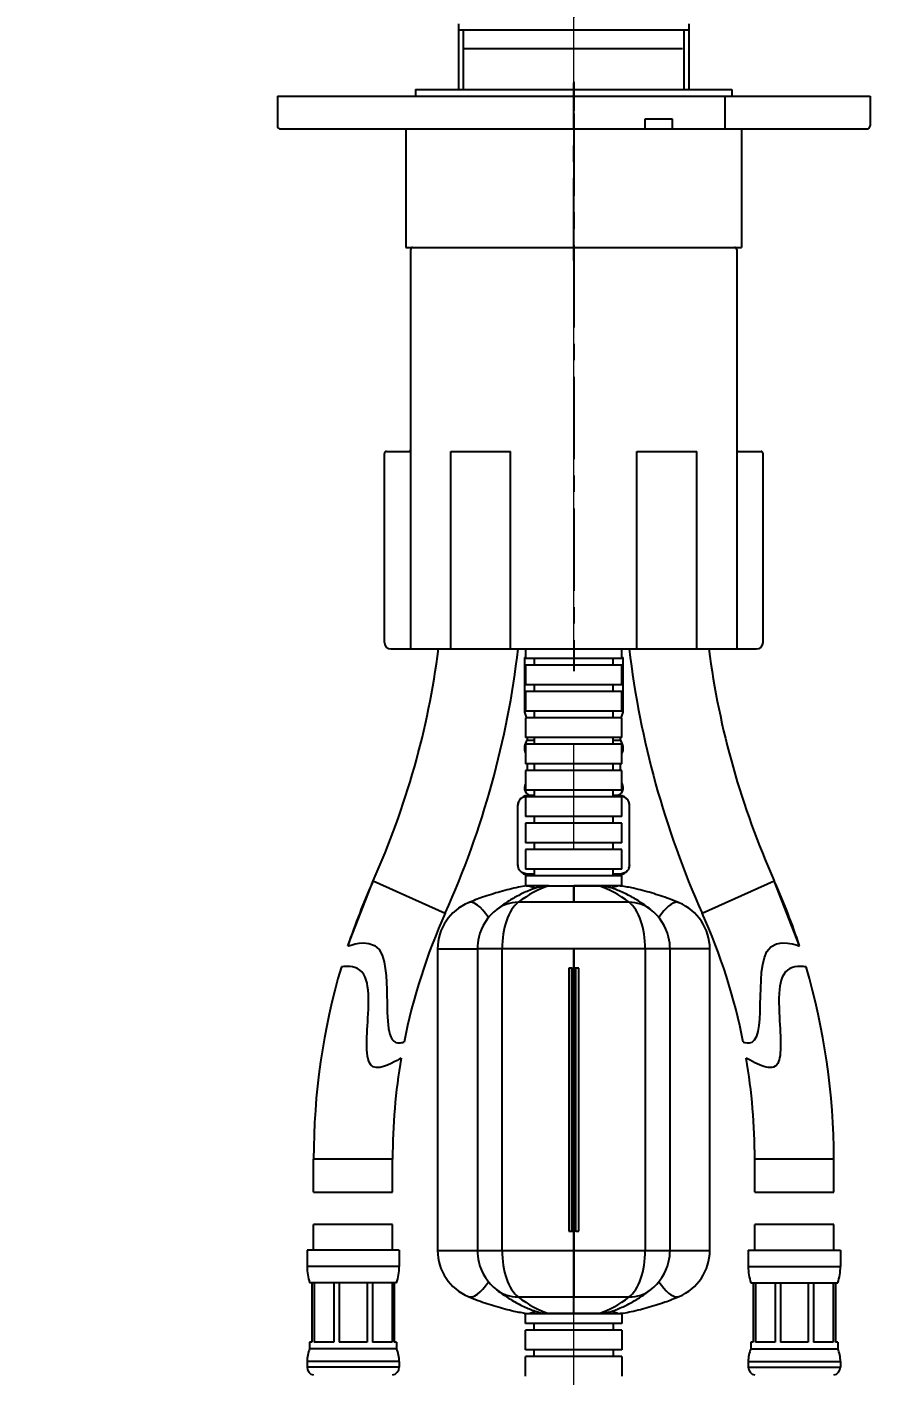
# Model space of a CAD drawing. Extents: x 0 to 1128, y 0 to 827.
# Drawn here: x 637.3 to 765.3, y 131.7 to 336.5 of the extents above; entities that cross this region are included whole.
import ezdxf

# ---------------------------------------------------------------- set-up
doc = ezdxf.new("R2010")
doc.units = 0
doc.header["$LTSCALE"] = 10
doc.header["$MEASUREMENT"] = 0
doc.header["$PDMODE"] = 3
doc.header["$PDSIZE"] = -10
doc.linetypes.add('CENTER', pattern=[2, 1.25, -0.25, 0.25, -0.25])
doc.linetypes.add('CENTER2', pattern=[28.575000000000003, 19.05, -3.175, 3.175, -3.175])
doc.layers.get('0').update_dxf_attribs({"linetype": 'CONTINUOUS'})
doc.layers.get('DEFPOINTS').update_dxf_attribs({"linetype": 'CONTINUOUS'})
for name, color, linetype in [('1', 7, 'CONTINUOUS'), ('DEF_LAYER_ASSEM_MEMBER', 7, 'CONTINUOUS'), ('Layer3', 2, 'CONTINUOUS')]:
    doc.layers.add(name, color=color, linetype=linetype)
doc.layers.add('Cneter', color=1, linetype='CENTER2', lineweight=13)
doc.layers.add('외형선', color=3, linetype='CONTINUOUS', lineweight=35)
doc.styles.add('Daelim Dimension', font='')
doc.styles.get('Daelim Dimension').set_extended_font_data('나눔고딕')
doc.dimstyles.new('DEFAULT', dxfattribs={"dimscale": 2, "dimtxt": 2, "dimasz": 2, "dimexe": 0, "dimexo": 2, "dimgap": 1, "dimtad": 1, "dimdec": 0, "dimzin": 9, "dimdsep": 46, "dimtxsty": 'Daelim Dimension', "dimcen": 0.5, "dimclrd": 5, "dimclre": 5, "dimclrt": 256, "dimadec": 1, "dimazin": 0, "dimtfac": 1, "dimtdec": 0, "dimtix": 1, "dimtmove": 0, "dimatfit": 3, "dimfxl": 1, "dimtolj": 1, "dimtzin": 1, "dimlwd": 9, "dimlwe": 9, "dimarcsym": 0})

# ---------------------------------------------------------------- blocks, each defined once
blk = doc.blocks.new('*D6')
at = {"color": 5, "lineweight": 9, "ltscale": 0.5, "transparency": 16777216}
for p, q in [((689.6203208819757, 338.4670944213868), (437.655172348023, 338.4670944213868)), ((437.655172348023, 334.4670944213868), (437.655172348023, 120.1504698660865)), ((671.0164640513756, 116.1504698660865), (437.655172348023, 116.1504698660865))]:
    blk.add_line(p, q, dxfattribs=at)
at = {"color": 5, "ltscale": 0.5, "transparency": 16777216}
for points in [[(436.9885056813563, 334.4670944213868), (438.3218390146897, 334.4670944213868), (437.655172348023, 338.4670944213868)], [(436.9885056813563, 120.1504698660865), (438.3218390146897, 120.1504698660865), (437.655172348023, 116.1504698660865)]]:
    blk.add_solid(points, dxfattribs=at)
at = {"layer": 'DEFPOINTS', "color": 0, "ltscale": 0.5, "transparency": 16777216}
for p in [(693.6203208819757, 338.4670944213868), (437.655172348023, 116.1504698660865), (675.0164640513756, 116.1504698660866)]:
    blk.add_point(p, dxfattribs=at)
at = {"color": 7, "ltscale": 0.5, "transparency": 16777216, "insert": (430.2259877986667, 227.3087821437365), "char_height": 10, "attachment_point": 5, "rotation": 90, "style": 'Daelim Dimension'}
blk.add_mtext('\\A1;550', dxfattribs=at)

msp = doc.modelspace()

# ---------------------------------------------------------------- linework, layer by layer
at = {"color": 0}
for p, q in [((675.2930030822756, 325.9670944213876), (765.2930030822754, 325.9670944213822)), ((743.2930030822754, 320.9670944213858), (743.2930030822754, 325.9670944213849)), ((735.2930030822754, 322.4670944213867), (731.0930030822753, 322.4670944213867)), ((731.0930030822753, 322.4670944213867), (731.0930030822753, 320.9670944213858)), ((735.2930030822754, 320.9670944213858), (735.2930030822754, 322.4670944213867)), ((675.7930030822754, 320.9670944213858), (764.7930030822754, 320.9670944213858)), ((701.6130756873047, 241.9670944213867), (701.6130756873047, 271.9670944213867)), ((710.7063424270414, 241.9670944213858), (710.7063424270414, 271.9670944213867)), ((729.8796637375099, 241.9670944213858), (729.8796637375099, 271.9670944213867)), ((738.9729304772466, 241.9670944213867), (738.9729304772466, 271.9670944213867))]:
    msp.add_line(p, q, dxfattribs=at)
at = {"color": 7, "linetype": 'Continuous'}
for p, q in [((680.7930030822754, 159.4318202991863), (692.7930030822754, 159.4318202991863)), ((747.7930030822754, 159.4318202991863), (759.7930030822754, 159.4318202991863)), ((692.7930030822754, 154.5536620009871), (680.7930030822754, 154.5536620009871)), ((759.7930030822754, 154.5536620009871), (747.7930030822754, 154.5536620009871))]:
    msp.add_line(p, q, dxfattribs=at)
at = {"layer": '1', "color": 7, "linetype": 'Continuous'}
for p, q in [((712.9930019378662, 241.9670944213867), (712.9930019378662, 240.4964065551758)), ((727.5930004119873, 240.4964065551758), (727.5930004119873, 241.9670944213867)), ((712.8131237030029, 240.6816864013672), (712.8131237030029, 232.6816864013672)), ((712.8131237030029, 240.6816864013672), (712.9930019378662, 240.6816864013672)), ((727.5930004119873, 240.4964065551758), (712.9930019378662, 240.4964065551758)), ((714.2930011749268, 240.4964065551758), (714.2930011749268, 239.4964065551758)), ((726.2930011749268, 239.4964065551758), (726.2930011749268, 240.4964065551758)), ((727.5930004119873, 240.6816864013672), (727.8131237030029, 240.6816864013672)), ((727.8131237030029, 232.6816864013672), (727.8131237030029, 240.6816864013672)), ((712.9930019378662, 239.4964065551758), (712.9930019378662, 236.4964065551758)), ((727.5930004119873, 239.4964065551758), (712.9930019378662, 239.4964065551758)), ((727.5930004119873, 236.4964065551758), (727.5930004119873, 239.4964065551758)), ((727.5930004119873, 236.4964065551758), (712.9930019378662, 236.4964065551758)), ((714.2930011749268, 236.4964065551758), (714.2930011749268, 235.4964065551758)), ((726.2930011749268, 235.4964065551758), (726.2930011749268, 236.4964065551758)), ((712.9930019378662, 235.4964065551758), (712.9930019378662, 232.4964065551758)), ((727.5930004119873, 235.4964065551758), (712.9930019378662, 235.4964065551758)), ((727.5930004119873, 232.4964065551758), (727.5930004119873, 235.4964065551758)), ((712.8131237030029, 232.6816864013672), (712.9930019378662, 232.6816864013672)), ((727.5930004119873, 232.4964065551758), (712.9930019378662, 232.4964065551758)), ((712.9930019378662, 231.4964065551758), (712.9930019378662, 228.4964065551758)), ((727.5930004119873, 231.4964065551758), (712.9930019378662, 231.4964065551758)), ((714.2930011749268, 232.4964065551758), (714.2930011749268, 231.4964065551758)), ((726.2930011749268, 231.4964065551758), (726.2930011749268, 232.4964065551758)), ((727.5930004119873, 232.6816864013672), (727.8131237030029, 232.6816864013672)), ((727.5930004119873, 228.4964065551758), (727.5930004119873, 231.4964065551758)), ((727.5930004119873, 228.4964065551758), (712.9930019378662, 228.4964065551758)), ((712.9930019378662, 227.4964065551758), (712.9930019378662, 224.4964065551758)), ((727.5930004119873, 227.4964065551758), (712.9930019378662, 227.4964065551758)), ((713.2464809417725, 228.4964065551758), (713.2464809417725, 228.1023941040039)), ((713.2464809417725, 228.1023941040039), (714.2930011749268, 228.1023941040039)), ((714.2930011749268, 228.4964065551758), (714.2930011749268, 227.4964065551758)), ((726.2930011749268, 227.4964065551758), (726.2930011749268, 228.4964065551758)), ((726.2930011749268, 228.1023941040039), (727.3797645568848, 228.1023941040039)), ((727.3797645568848, 228.1023941040039), (727.3797626495361, 228.4964065551758)), ((727.5930004119873, 224.4964065551758), (727.5930004119873, 227.4964065551758)), ((727.5930004119873, 224.4964065551758), (712.9930019378662, 224.4964065551758)), ((712.9930019378662, 223.4964065551758), (712.9930019378662, 220.4964065551758)), ((727.5930004119873, 223.4964065551758), (712.9930019378662, 223.4964065551758)), ((713.2464828491211, 224.4964065551758), (713.2464809417725, 223.4964065551758)), ((714.2930011749268, 224.4964065551758), (714.2930011749268, 223.4964065551758)), ((726.2930011749268, 223.4964065551758), (726.2930011749268, 224.4964065551758)), ((727.3797645568848, 223.4964065551758), (727.3797645568848, 224.4964065551758)), ((727.5930004119873, 220.4964065551758), (727.5930004119873, 223.4964065551758)), ((727.5930004119873, 220.4964065551758), (712.9930019378662, 220.4964065551758)), ((712.9930019378662, 219.4964065551758), (712.9930019378662, 216.4964065551758)), ((727.5930004119873, 219.4964065551758), (712.9930019378662, 219.4964065551758)), ((714.2930011749268, 219.6816864013672), (713.2931594848633, 219.6816864013672)), ((714.2930011749268, 220.4964065551758), (714.2930011749268, 219.4964065551758)), ((726.2930011749268, 219.4964065551758), (726.2930011749268, 220.4964065551758)), ((727.2928466796875, 219.6816864013672), (726.2930011749268, 219.6816864013672)), ((727.5930004119873, 216.4964065551758), (727.5930004119873, 219.4964065551758)), ((711.7932300567627, 218.2086639404297), (711.8202648162842, 218.2086639404297)), ((728.7657299041748, 218.2086639404297), (728.7658729553223, 218.2086639404297)), ((728.7658729553223, 209.1816864013672), (728.7658729553223, 218.2086639404297)), ((727.5930004119873, 216.4964065551758), (712.9930019378662, 216.4964065551758)), ((712.9930019378662, 215.4964065551758), (712.9930019378662, 212.4964065551758)), ((727.5930004119873, 215.4964065551758), (712.9930019378662, 215.4964065551758)), ((714.2930011749268, 216.4964065551758), (714.2930011749268, 215.4964065551758)), ((726.2930011749268, 215.4964065551758), (726.2930011749268, 216.4964065551758)), ((727.5930004119873, 212.4964065551758), (727.5930004119873, 215.4964065551758)), ((727.5930004119873, 212.4964065551758), (712.9930019378662, 212.4964065551758)), ((712.9930019378662, 211.4964065551758), (712.9930019378662, 208.4964065551758)), ((727.5930004119873, 211.4964065551758), (712.9930019378662, 211.4964065551758)), ((714.2930011749268, 212.4964065551758), (714.2930011749268, 211.4964065551758)), ((726.2930011749268, 211.4964065551758), (726.2930011749268, 212.4964065551758)), ((727.5930004119873, 208.4964065551758), (727.5930004119873, 211.4964065551758)), ((711.8202648162842, 209.1816864013672), (711.7932300567627, 209.1816864013672)), ((728.7658729553223, 209.1816864013672), (728.7657299041748, 209.1816864013672)), ((727.5930004119873, 208.4964065551758), (712.9930019378662, 208.4964065551758)), ((712.9930019378662, 207.4964065551758), (712.9930019378662, 205.9590911865234)), ((727.5930004119873, 207.4964065551758), (712.9930019378662, 207.4964065551758)), ((714.2930011749268, 207.6816864013672), (713.3201332092285, 207.6816864013672)), ((714.2930011749268, 208.4964065551758), (714.2930011749268, 207.4964065551758)), ((726.2930011749268, 207.4964065551758), (726.2930011749268, 208.4964065551758)), ((727.2658729553223, 207.6816864013672), (726.2930011749268, 207.6816864013672)), ((727.5930004119873, 205.9964065551758), (727.5930004119873, 207.4964065551758)), ((712.9696826934814, 205.9964065551758), (712.9930019378662, 205.9964065551758)), ((713.2398109436035, 205.9964065551758), (712.9930000305176, 205.9964065551758)), ((716.5012054443359, 205.9964065551758), (713.2398109436035, 205.9964065551758)), ((715.6977767944336, 205.9964065551758), (713.2398109436035, 205.9964065551758)), ((716.5012054443359, 205.9964065551758), (720.2930011749268, 205.9964065551758)), ((716.5096950531006, 205.9964065551758), (720.2930011749268, 205.9964065551758)), ((724.0847969055176, 205.9964065551758), (720.2930011749268, 205.9964065551758)), ((720.2930011749268, 203.4756088256836), (720.2930011749268, 205.9964065551758)), ((720.2930011749268, 205.9964065551758), (720.2930011749268, 203.4756088256836)), ((720.2930011749268, 205.9964065551758), (724.0847969055176, 205.9964065551758)), ((726.9580764770508, 205.9964065551758), (724.0847969055176, 205.9964065551758)), ((727.34619140625, 205.9964065551758), (724.0847969055176, 205.9964065551758)), ((727.5930023193359, 205.9964065551758), (727.34619140625, 205.9964065551758)), ((727.34619140625, 205.9964065551758), (727.5930023193359, 205.9964065551758)), ((720.2930011749268, 203.4756088256836), (711.8676662445068, 203.4756088256836)), ((728.718334197998, 203.4756088256836), (720.2930011749268, 203.4756088256836)), ((699.6210861206055, 196.3964080810547), (699.6210861206055, 150.5964050292969)), ((699.6210861206055, 196.3964080810547), (705.6675033569336, 196.3964080810547)), ((705.6675033569336, 196.3964080810547), (705.6675033569336, 150.5964050292969)), ((709.4231853485107, 196.3964080810547), (705.6675033569336, 196.3964080810547)), ((709.4231853485107, 150.5964050292969), (709.4231853485107, 196.3964080810547)), ((720.2930011749268, 196.3964080810547), (709.4231853485107, 196.3964080810547)), ((720.2930011749268, 193.4964065551758), (720.2930011749268, 196.3964080810547)), ((720.2930011749268, 196.3964080810547), (720.2930011749268, 193.4964065551758)), ((731.1628150939941, 196.3964080810547), (720.2930011749268, 196.3964080810547)), ((731.1628150939941, 196.3964080810547), (731.1628150939941, 150.5964050292969)), ((734.9184970855713, 196.3964080810547), (731.1628150939941, 196.3964080810547)), ((734.9184913635254, 150.5964050292969), (734.918493270874, 196.3964080810547)), ((740.9649143218994, 196.3964080810547), (734.9184970855713, 196.3964080810547)), ((740.9649143218994, 150.5964050292969), (740.9649143218994, 196.3964080810547)), ((719.5369567871094, 193.4964065551758), (719.5369567871094, 153.4964065551758)), ((719.9930000305176, 193.4964065551758), (719.5369567871094, 193.4964065551758)), ((719.9930000305176, 153.4964065551758), (719.9930000305176, 193.4964065551758)), ((719.9930000305176, 193.4964065551758), (720.2930011749268, 193.4964065551758)), ((720.2930011749268, 193.4964065551758), (720.2930011749268, 153.4964065551758)), ((720.2930011749268, 153.4964065551758), (720.2930011749268, 193.4964065551758)), ((720.5930004119873, 193.4964065551758), (720.2930011749268, 193.4964065551758)), ((720.5930004119873, 153.4964065551758), (720.5930004119873, 193.4964065551758)), ((721.0490455627441, 193.4964065551758), (720.5930004119873, 193.4964065551758)), ((721.0490455627441, 153.4964065551758), (721.0490455627441, 193.4964065551758)), ((719.5369567871094, 153.4964065551758), (719.9930000305176, 153.4964065551758)), ((719.9930000305176, 153.4964065551758), (720.2930011749268, 153.4964065551758)), ((720.2930011749268, 150.5964050292969), (720.2930011749268, 153.4964065551758)), ((720.5930004119873, 153.4964065551758), (720.2930011749268, 153.4964065551758)), ((720.2930011749268, 153.4964065551758), (720.2930011749268, 150.5964050292969)), ((720.5930004119873, 153.4964065551758), (721.0490455627441, 153.4964065551758)), ((699.6210861206055, 150.5964050292969), (705.6675033569336, 150.5964050292969)), ((705.6675033569336, 150.5964050292969), (709.4231853485107, 150.5964050292969)), ((709.4231853485107, 150.5964050292969), (720.2930011749268, 150.5964050292969)), ((720.2930011749268, 150.5964050292969), (731.1628150939941, 150.5964050292969)), ((720.2930011749268, 150.5964050292969), (720.2930011749268, 143.5171966552734)), ((720.2930011749268, 143.5171966552734), (720.2930011749268, 150.5964050292969)), ((731.1628150939941, 150.5964050292969), (734.9184970855713, 150.5964050292969)), ((734.9184951782227, 150.5964050292969), (740.9649143218994, 150.5964050292969)), ((711.8676662445068, 143.5171966552734), (720.2930011749268, 143.5171966552734)), ((720.2930011749268, 143.5171966552734), (722.2188129425049, 143.5171966552734)), ((720.2930011749268, 140.9964065551758), (720.2930011749268, 143.5171966552734)), ((720.2930011749268, 140.9964065551758), (720.2930011749268, 143.5171966552734)), ((722.2188129425049, 143.5171966552734), (728.718334197998, 143.5171966552734)), ((712.7930011749268, 140.9964065551758), (713.2398090362549, 140.9964065551758)), ((712.7930011749268, 140.9964065551758), (712.9695930480957, 140.9964065551758)), ((712.9930019378662, 139.4964065551758), (712.9930019378662, 141.0337219238281)), ((727.5930004119873, 139.4964065551758), (712.9930019378662, 139.4964065551758)), ((713.2397480010986, 140.9964065551758), (715.697717666626, 140.9964065551758)), ((713.2398090362549, 140.9964065551758), (716.5012054443359, 140.9964065551758)), ((714.2930011749268, 138.4964065551758), (714.2930011749268, 139.4964065551758)), ((716.5012054443359, 140.9964065551758), (720.2930011749268, 140.9964065551758)), ((720.2930011749268, 140.9964065551758), (716.5012054443359, 140.9964065551758)), ((724.0847969055176, 140.9964065551758), (720.2930011749268, 140.9964065551758)), ((720.2930011749268, 140.9964065551758), (724.0847969055176, 140.9964065551758)), ((724.0847969055176, 140.9964065551758), (726.9578838348389, 140.9964065551758)), ((724.0847969055176, 140.9964065551758), (727.34619140625, 140.9964065551758)), ((726.2930011749268, 139.4964065551758), (726.2930011749268, 138.4964065551758)), ((727.7930011749268, 140.9964065551758), (727.3461284637451, 140.9964065551758)), ((727.7930011749268, 140.9964065551758), (727.34619140625, 140.9964065551758)), ((727.5930004119873, 140.9964065551758), (727.5930004119873, 139.4964065551758)), ((712.9930019378662, 135.4964065551758), (712.9930019378662, 138.4964065551758)), ((727.5930004119873, 138.4964065551758), (712.9930019378662, 138.4964065551758)), ((727.5930004119873, 138.4964065551758), (727.5930004119873, 135.4964065551758)), ((727.5930004119873, 135.4964065551758), (712.9930019378662, 135.4964065551758)), ((714.2930011749268, 134.4964065551758), (714.2930011749268, 135.4964065551758)), ((726.2930011749268, 135.4964065551758), (726.2930011749268, 134.4964065551758)), ((712.9930019378662, 131.4964065551758), (712.9930019378662, 134.4964065551758)), ((727.5930004119873, 134.4964065551758), (712.9930019378662, 134.4964065551758)), ((727.5930004119873, 134.4964065551758), (727.5930004119873, 131.4964065551758))]:
    msp.add_line(p, q, dxfattribs=at)
for centre, radius, start, end in [((714.8114643096924, 232.6816864013672), 1.998340972456912, 180, 216.3795719306633), ((725.8147830963135, 232.6816864013672), 1.998340972456912, 323.6204280693367, 0), ((714.6649150848389, 226.9119415283203), 1.851791461570237, 139.9940059384464, 205.4627686581272), ((725.961332321167, 226.9119415283203), 1.851791461570237, 331.7788064483663, 40.00599406155362), ((713.9862098693848, 220.8419342041016), 1.173087227345289, 147.8506277638665, 261.5150789669358), ((726.6400356292725, 220.8419342041016), 1.173087227345289, 278.4849210330642, 35.67312464358132), ((713.2931594848633, 218.2086639404297), 1.47302614270027, 90, 144.5708102516988), ((727.2928428649902, 218.2086639404297), 1.47302614270027, 35.42917879175215, 90), ((727.2928466796875, 218.2086639404297), 1.47302614270027, 39.64284767253145, 90), ((713.2931594848633, 218.2086639404297), 1.47302614270027, 159.9498706584909, 180), ((727.2928466796875, 218.2086639404297), 1.47302614270027, 7.903472447497783, 23.65699370641843), ((713.3201332092285, 209.1816864013672), 1.5, 180, 181.7509866301617), ((727.2658729553223, 209.1816864013672), 1.5, 339.9656983233949, 349.9438062735065), ((713.3201332092285, 209.1816864013672), 1.5, 219.3019637219626, 270), ((727.2658729553223, 209.1816864013672), 1.5, 270, 324.6576618617955), ((707.2210865020752, 196.3964080810547), 7.6, 112.5536163719908, 180), ((733.3649139404297, 196.3964080810547), 7.6, 0, 67.44637096513883), ((713.2655391693115, 196.3964080810547), 7.6, 127.6874493629621, 166.5086084024682), ((727.320463180542, 196.3964080810547), 7.6, 13.49139159753183, 52.31255063703779), ((707.2210865020752, 150.5964050292969), 7.6, 180, 247.4463836280092), ((733.3649139404297, 150.5964050292969), 7.6, 292.5536290348612, 0), ((713.2655391693115, 150.5964050292969), 7.6, 193.4913915975318, 232.3125506370378), ((727.320463180542, 150.5964050292969), 7.6, 307.6874493629622, 346.5086084024682)]:
    msp.add_arc(centre, radius, start, end, dxfattribs=at)
for centre, major_axis, ratio, start_param, end_param in [((720.2930011749268, 160.8074035644531), (0, -45.80715822399), 0.5055729999999999, 3.306063020996808, 3.513943482292332), ((720.2930011749268, 160.8074035644531), (0, -45.80715822399), 0.5055729999999999, 2.769241824887414, 2.977122286182799), ((707.2210865020752, 196.3964080810547), (-2.914974335997542, 7.018755204484316), 0.316701, 5.324713790188413, 6.28317754751791), ((713.2655391693115, 196.3964080810547), (-4.646306140697005, 6.014302889522715), 0.803666, 5.727567580092201, 6.283180409791536), ((713.2655391693115, 196.3964080810547), (0, 7.599999999999999), 0.5055729999999999, 0.3723508287026875, 1.570796326794899), ((727.320463180542, 196.3964080810547), (-4.646306137226998, -6.014302892203449), 0.803666, 3.14159738655473, 3.697210380212482), ((727.320463180542, 196.3964080810547), (0, 7.599999999999999), 0.5055729999999999, 4.712388980384691, 5.910834478478078), ((733.3649272918701, 196.3964004516602), (-2.914977204686185, -7.018754013082371), 0.316701, 3.2723719896764, 4.100075795989657), ((733.3649272918701, 196.3964004516602), (-2.914977204686185, -7.018754013082371), 0.316701, 3.141587902208322, 3.272371989676413), ((710.2433128356934, 196.3964080810547), (0, 5.951884411207041), 0.7687999999999999, 1.268285629116765, 1.570796326794897), ((730.3426895141602, 196.3964080810547), (0, 5.951884411207041), 0.7687999999999999, 4.712389018861364, 5.014896465432026), ((710.2433128356934, 150.5964050292969), (0, -5.951884411207041), 0.7687999999999999, 4.712388980384691, 5.014887355363035), ((713.2655391693115, 150.5964050292969), (0, -7.599999999999999), 0.5055729999999999, 4.712388980384693, 5.910834478477078), ((727.320463180542, 150.5964050292969), (0, -7.599999999999999), 0.5055729999999999, 0.3723531854665164, 1.5707963267949), ((730.3426895141602, 150.5964050292969), (0, 5.951884411207041), 0.7687999999999999, 4.409888722772839, 4.712388980384691), ((707.2210865020752, 150.5964050292969), (2.914974335997543, 7.018755204484317), 0.316701, 3.141599763507157, 4.100062198597726), ((733.3649272918701, 150.5964126586914), (2.914977204686186, -7.018754013082371), 0.316701, 5.324702007824476, 6.152405971092968), ((713.2655391693115, 150.5964050292969), (4.646306137233175, 6.014302892198675), 0.803666, 3.141597714003683, 3.697210380214086), ((720.2930011749268, 186.1854019165039), (0, -45.80715822399), 0.5055729999999999, 5.910834478477107, 6.11871493977266), ((720.2930011749268, 186.1854019165039), (0, -45.80715822399), 0.5055729999999999, 0.1644703674069993, 0.3723512197203611), ((727.320463180542, 150.5964050292969), (4.646306141256968, -6.014302889090119), 0.803666, 5.727567580039107, 6.283180573390228), ((733.3649272918701, 150.5964126586914), (2.914977204686186, -7.018754013082371), 0.316701, 6.152405971092955, 6.283190058561043)]:
    msp.add_ellipse(centre, major_axis=major_axis, ratio=ratio, start_param=start_param, end_param=end_param, dxfattribs=at)
for points, knots in [([(711.8202648162842, 218.2086639404297), (711.8202648162842, 218.6157684326172), (711.9907073974609, 218.9363098144531), (712.3417167663574, 219.3154373168945), (712.5387306213379, 219.4177780151367), (713.1231174468994, 219.6232452392578), (713.522668838501, 219.6367874145508), (714.0442352294922, 219.6366348266602), (714.1686687469482, 219.6352691650391), (714.2930011749268, 219.6291885375977)], [0, 0, 0, 0, 0.125, 0.125, 0.2500000000000001, 0.2500000000000001, 0.5, 0.5, 0.5780611173966943, 0.5780611173966943, 0.5780611173966943, 0.5780611173966943]), ([(728.7657375335693, 218.2086639404297), (728.7657375335693, 218.6157684326172), (728.5952949523926, 218.9363098144531), (728.2442855834961, 219.3154373168945), (728.0472717285156, 219.4177780151367), (727.4628849029541, 219.6232452392578), (727.0633335113525, 219.6367874145508), (726.5417671203613, 219.6366348266602), (726.4173336029053, 219.6352691650391), (726.2930011749268, 219.6291885375977)], [0, 0, 0, 0, 0.125, 0.125, 0.2500000000000001, 0.2500000000000001, 0.5, 0.5, 0.5780611173966943, 0.5780611173966943, 0.5780611173966943, 0.5780611173966943]), ([(714.2930011749268, 207.740837097168), (714.167329788208, 207.7343139648438), (714.0414772033691, 207.732795715332), (713.5175666809082, 207.7329559326172), (713.1157760620117, 207.7487716674805), (712.5301780700684, 207.9628829956055), (712.3349990844727, 208.0676574707031), (711.9852466583252, 208.4559555053711), (711.8202648162842, 208.7771224975586), (711.8202648162842, 209.1816864013672)], [0.4211245788430287, 0.4211245788430287, 0.4211245788430287, 0.4211245788430287, 0.5000000000000001, 0.5000000000000001, 0.7500000000000002, 0.7500000000000002, 0.8750000000000001, 0.8750000000000001, 1, 1, 1, 1]), ([(728.7657299041748, 209.1816864013672), (728.7657299041748, 208.7739410400391), (728.5971298217773, 208.4503402709961), (728.2469215393066, 208.0651702880859), (728.0498218536377, 207.9601974487305), (727.4649333953857, 207.7486267089844), (727.0648288726807, 207.7329864501953), (726.5423526763916, 207.7331466674805), (726.4176235198975, 207.734733581543), (726.2930011749268, 207.7412490844727)], [0, 0, 0, 0, 0.125, 0.125, 0.25, 0.25, 0.5000000000000001, 0.5000000000000001, 0.578114270467017, 0.578114270467017, 0.578114270467017, 0.578114270467017]), ([(713.105052947998, 205.9799270629883), (712.7001361846924, 205.9113006591797), (711.3715763092041, 205.6643371582031), (709.1405658721924, 205.118278503418), (706.592004776001, 204.3162994384766), (704.9785957336426, 203.6955413818359), (704.253137588501, 203.3931198120117)], [0, 0, 0, 0, 0.1335441296422485, 0.4396116536743001, 0.7457616182162279, 1, 1, 1, 1]), ([(715.0730648040771, 205.819580078125), (714.6694412231445, 205.6946182250977), (713.6802368164062, 205.3522186279297), (712.1368598937988, 204.6688232421875), (710.4683704376221, 203.7326202392578), (709.3003768920898, 202.9311294555664), (708.683084487915, 202.4603042602539), (708.5847873687744, 202.3840484619141)], [0, 0, 0, 0, 0.1728101109066258, 0.4287446385163948, 0.68842510700676, 0.9501348180736104, 1, 1, 1, 1]), ([(732.0012130737305, 202.3840484619141), (731.6702709197998, 202.6411056518555), (730.7706317901611, 203.3002853393555), (729.2547206878662, 204.2472610473633), (727.4932270050049, 205.1176300048828), (726.2309131622314, 205.5935211181641), (725.5871353149414, 205.7966690063477), (725.5129375457764, 205.819580078125)], [0, 0, 0, 0, 0.1678492810656587, 0.4487478870188823, 0.7234673899329273, 0.9681951408955434, 1, 1, 1, 1]), ([(736.332841873169, 203.3931274414062), (735.8256072998047, 203.6045913696289), (734.4345779418945, 204.1531143188477), (732.1193237304688, 204.9248123168945), (729.6690921783447, 205.5670471191406), (728.113826751709, 205.8694915771484), (727.4803352355957, 205.9765548706055)], [0, 0, 0, 0, 0.1778534369428541, 0.4845811217692909, 0.7911874657893587, 1, 1, 1, 1]), ([(704.2531661987305, 143.5996780395508), (704.7604026794434, 143.3882141113281), (706.1514320373535, 142.8396911621094), (708.4666843414307, 142.0679931640625), (710.916913986206, 141.4257583618164), (712.4721775054932, 141.1233215332031), (713.1056652069092, 141.0162506103516)], [0, 0, 0, 0, 0.1778535965163348, 0.4845815554060852, 0.7911881734303486, 1, 1, 1, 1]), ([(708.5847873687744, 144.6087646484375), (708.9157295227051, 144.3517074584961), (709.8153705596924, 143.6925277709961), (711.3312816619873, 142.7455444335938), (713.0927734375, 141.8751754760742), (714.3550891876221, 141.3992919921875), (714.9988651275635, 141.1961441040039), (715.0730628967285, 141.1732330322266)], [0, 0, 0, 0, 0.1678492812980632, 0.4487478876398346, 0.7234673909338798, 0.9681951422568622, 1, 1, 1, 1]), ([(725.5129375457764, 141.1732330322266), (725.916561126709, 141.2981948852539), (726.9057636260986, 141.6405944824219), (728.4491424560547, 142.3239898681641), (730.1176300048828, 143.2601928710938), (731.285623550415, 144.0616760253906), (731.9029178619385, 144.5325088500977), (732.0012130737305, 144.6087646484375)], [0, 0, 0, 0, 0.1728101108915666, 0.4287446384790592, 0.6884251069467722, 0.9501348179919908, 1, 1, 1, 1]), ([(727.4809474945068, 141.0128784179688), (727.8858642578125, 141.0815124511719), (729.2144241333008, 141.3284759521484), (731.4454364776611, 141.8745346069336), (733.993989944458, 142.6765060424805), (735.6073932647705, 143.2972640991211), (736.3328437805176, 143.5996856689453)], [0, 0, 0, 0, 0.1335446193433749, 0.4396127888078438, 0.7457633989570813, 1, 1, 1, 1])]:
    msp.add_open_spline(points, degree=3, knots=knots, dxfattribs=at)
for points, degree in [([(711.7939147949219, 209.1816864013672), (711.7939147949219, 218.2086639404297)], 1), ([(728.7657318115234, 218.2086639404297), (728.7657318115234, 218.2797546386719), (728.7605972290039, 218.3483352661133), (728.7511882781982, 218.4141235351562)], 3), ([(728.7410831451416, 208.9132385253906), (728.7568550109863, 208.9980392456055), (728.7657318115234, 209.0877532958984), (728.7657318115234, 209.1816864013672)], 3), ([(713.0990085601807, 205.9850234985352), (713.1414337158203, 205.9925842285156), (713.1883525848389, 205.9964065551758), (713.2398109436035, 205.9964065551758)], 3), ([(713.2398109436035, 205.9964065551758), (713.1975421905518, 205.9979095458984), (713.1559524536133, 205.9950561523438), (713.115119934082, 205.9878692626953)], 3), ([(713.2398109436035, 205.9964065551758), (713.5411319732666, 205.9964065551758), (713.9824295043945, 205.8655395507812), (714.5270004272461, 205.6223602294922)], 3), ([(714.9220886230469, 205.7722244262695), (715.3830833435059, 205.9187850952148), (715.9129123687744, 205.9964065551758), (716.5012054443359, 205.9964065551758)], 3), ([(715.700029373169, 205.9443511962891), (715.4237155914307, 205.9067840576172), (715.163007736206, 205.8485260009766), (714.9223155975342, 205.772102355957)], 3), ([(716.5087795257568, 205.9961013793945), (716.2379703521729, 205.9998550415039), (715.9688739776611, 205.9829254150391), (715.7037525177002, 205.9454574584961)], 3), ([(725.6638298034668, 205.7722549438477), (725.2028560638428, 205.9187927246094), (724.6730537414551, 205.9964065551758), (724.0847969055176, 205.9964065551758)], 3), ([(724.0847969055176, 205.9964065551758), (724.6722106933594, 205.9964065551758), (725.2008247375488, 205.9191741943359), (725.6612091064453, 205.7731170654297)], 3), ([(726.9593811035156, 205.9443435668945), (726.706953048706, 205.8851318359375), (726.399715423584, 205.7745056152344), (726.0590019226074, 205.6223602294922)], 3), ([(727.34619140625, 205.9964065551758), (727.2182235717773, 205.9996490478516), (727.0870914459229, 205.9826126098633), (726.953779220581, 205.9454574584961)], 3), ([(727.4870185852051, 205.9850234985352), (727.4445858001709, 205.9925765991211), (727.3976612091064, 205.9964065551758), (727.34619140625, 205.9964065551758)], 3), ([(727.34619140625, 205.9964065551758), (727.3974227905273, 205.9964065551758), (727.4441509246826, 205.9926223754883), (727.4864234924316, 205.9851455688477)], 3), ([(713.2398090362549, 140.9964065551758), (713.541130065918, 140.9964065551758), (713.9824275970459, 141.1272659301758), (714.5270004272461, 141.3704528808594)], 3), ([(726.9591903686523, 141.0485076904297), (726.7068004608154, 141.1077270507812), (726.3996295928955, 141.2183380126953), (726.0590000152588, 141.3704528808594)], 3), ([(713.0989818572998, 141.0077896118164), (713.141414642334, 141.0002288818359), (713.1883411407471, 140.9964065551758), (713.2398090362549, 140.9964065551758)], 3), ([(713.1150760650635, 141.0049438476562), (713.1559009552002, 140.9977569580078), (713.1974830627441, 140.9949035644531), (713.23974609375, 140.9964065551758)], 3), ([(714.9221725463867, 141.2205581665039), (715.3831462860107, 141.0740127563477), (715.9129467010498, 140.9964065551758), (716.5012054443359, 140.9964065551758)], 3), ([(715.7036933898926, 141.0473556518555), (715.966365814209, 141.0102005004883), (716.2329349517822, 140.9931640625), (716.5012054443359, 140.9964065551758)], 3), ([(725.663911819458, 141.2205810546875), (725.2029190063477, 141.0740203857422), (724.6730899810791, 140.9964065551758), (724.0847969055176, 140.9964065551758)], 3), ([(726.9535865783691, 141.0473937988281), (727.0869426727295, 141.0102157592773), (727.2181186676025, 140.9931716918945), (727.3461303710938, 140.9964065551758)], 3), ([(727.4869861602783, 141.0077819824219), (727.4445457458496, 141.0002288818359), (727.3976097106934, 140.9963989257812), (727.3461284637451, 140.9964065551758)], 3), ([(727.34619140625, 140.9964065551758), (727.397403717041, 140.9964065551758), (727.4441146850586, 141.0001831054688), (727.4863758087158, 141.0076522827148)], 3)]:
    msp.add_open_spline(points, degree=degree, dxfattribs=at)
at = {"layer": 'Cneter', "lineweight": 5, "ltscale": 0.5}
for points, knots in [([(720.2930011749268, 100.4979564564601), (720.2930011749268, 338.0788650512695), (720.2930011749268, 480.8553237915039)], [0, 0, 0.0338348888377074, 1, 1]), ([(720.2930030822754, 462.7457504272461), (720.2930030822754, 457.7457504272461), (720.2930030822754, 331.9670944213867)], [0, 0, 0.0382325385165694, 1, 1])]:
    msp.add_open_spline(points, degree=1, knots=knots, dxfattribs=at)
at = {"layer": 'DEF_LAYER_ASSEM_MEMBER', "color": 7, "linetype": 'Continuous'}
for p, q in [((702.7930030822754, 336.9670944213867), (702.7930030822754, 326.9670944213867)), ((737.7930030822754, 335.9670944213867), (702.7930030822754, 335.9670944213867)), ((737.7930030822754, 336.9670944213867), (737.7930030822754, 326.9670944213867)), ((685.9962968460754, 196.8500326254871), (689.8384787583755, 206.7546932072864)), ((754.5897093184753, 196.8500326254871), (750.7475274061753, 206.7546932072864)), ((748.9978968909754, 194.029808285587), (749.2529593272754, 195.082558124187)), ((688.9789497736754, 184.7268661732869), (689.0124936873754, 185.3052955461872)), ((692.0621465791755, 185.4382736238867), (692.1191972188753, 184.8575495275863)), ((751.5643853156753, 185.4641147988868), (751.5987538721756, 184.870249117087)), ((680.7930030822754, 159.4318202991863), (680.7930030822754, 164.4670944213867)), ((692.7930030822754, 159.4318202991863), (692.7930030822754, 164.4670944213867)), ((747.7930030822754, 159.4318202991863), (747.7930030822754, 164.4670944213867)), ((759.7930030822754, 159.4318202991863), (759.7930030822754, 164.4670944213867)), ((680.7930030822754, 150.6504698660865), (680.7930030822754, 154.5536620009871)), ((692.7930030822754, 150.6504698660865), (692.7930030822754, 154.5536620009871)), ((747.7930030822754, 150.6504698660865), (747.7930030822754, 154.5536620009871)), ((759.7930030822754, 150.6504698660865), (759.7930030822754, 154.5536620009871)), ((693.7930030822754, 150.6504698660865), (679.7930030822754, 150.6504698660865)), ((679.7930030822754, 150.6504698660865), (679.7930030822754, 148.148469065487)), ((693.7930030822754, 150.6504698660865), (693.7930030822754, 148.148469065487)), ((746.7930030822754, 150.6504698660865), (760.7930030822754, 150.6504698660865)), ((746.7930030822754, 150.6504698660865), (746.7930030822754, 148.148469065487)), ((760.7930030822754, 150.6504698660865), (760.7930030822754, 148.148469065487)), ((693.3930030822753, 145.6504698660865), (680.1930030822755, 145.6504698660865)), ((680.5430030822754, 145.6504698660865), (680.5430030822754, 136.6504698660865)), ((680.8710694284755, 145.6504698660865), (680.8710694284755, 136.6504698660865)), ((683.8791221992756, 145.6504698660865), (683.8791221992756, 136.6504698660865)), ((684.6722720762755, 145.6504698660865), (684.6722720762755, 136.6504698660865)), ((688.9137340882753, 145.6504698660865), (688.9137340882753, 136.6504698660865)), ((689.7188051420753, 145.6504698660865), (689.7188051420753, 136.6504698660865)), ((692.7090560153754, 145.6504698660865), (692.7090560153754, 136.6504698660865)), ((693.0430030822754, 145.6504698660865), (693.0430030822754, 136.6504698660865)), ((747.1930030822755, 145.6504698660865), (760.3930030822753, 145.6504698660865)), ((747.5430030822754, 145.6504698660865), (747.5430030822754, 136.6504698660865)), ((747.8769501491754, 145.6504698660865), (747.8769501491754, 136.6504698660865)), ((750.8672010224755, 145.6504698660865), (750.8672010224755, 136.6504698660865)), ((751.6722720762755, 145.6504698660865), (751.6722720762755, 136.6504698660865)), ((755.9137340882753, 145.6504698660865), (755.9137340882753, 136.6504698660865)), ((756.7068839652754, 145.6504698660865), (756.7068839652754, 136.6504698660865)), ((759.7149367360755, 145.6504698660865), (759.7149367360755, 136.6504698660865)), ((760.0430030822754, 145.6504698660865), (760.0430030822754, 136.6504698660865)), ((680.5430030822754, 136.6504698660865), (680.1930030822755, 136.6504698660865)), ((680.1930030822755, 136.6504698660865), (680.1930030822755, 135.6504698660865)), ((693.3930030822753, 135.6504698660865), (680.1930030822755, 135.6504698660865)), ((683.8791221992756, 136.6504698660865), (680.8710694284755, 136.6504698660865)), ((688.9137340882753, 136.6504698660865), (684.6722720762755, 136.6504698660865)), ((692.7090560153754, 136.6504698660865), (689.7188051420753, 136.6504698660865)), ((693.3930030822753, 136.6504698660865), (693.0430030822754, 136.6504698660865)), ((693.3930030822753, 136.6504698660865), (693.3930030822753, 135.6504698660865)), ((747.5430030822754, 136.6504698660865), (747.1930030822755, 136.6504698660865)), ((747.1930030822755, 136.6504698660865), (747.1930030822755, 135.6504698660865)), ((747.1930030822755, 135.6504698660865), (760.3930030822753, 135.6504698660865)), ((750.8672010224755, 136.6504698660865), (747.8769501491754, 136.6504698660865)), ((755.9137340882753, 136.6504698660865), (751.6722720762755, 136.6504698660865)), ((759.7149367360755, 136.6504698660865), (756.7068839652754, 136.6504698660865)), ((760.3930030822753, 136.6504698660865), (760.0430030822754, 136.6504698660865)), ((760.3930030822753, 136.6504698660865), (760.3930030822753, 135.6504698660865)), ((679.7930030822754, 133.6908780718868), (679.7930030822754, 132.8504698660863)), ((693.7930030822754, 133.6908780718868), (693.7930030822754, 132.8504698660863)), ((746.7930030822754, 133.6908780718868), (746.7930030822754, 132.8504698660863)), ((760.7930030822754, 133.6908780718868), (760.7930030822754, 132.8504698660863))]:
    msp.add_line(p, q, dxfattribs=at)
at = {"layer": 'DEF_LAYER_ASSEM_MEMBER', "color": 2, "linetype": 'Continuous'}
for p, q in [((703.5430030822754, 326.9670944213867), (703.5430030822754, 335.9670944213867)), ((737.0430030822754, 326.9670944213867), (737.0430030822754, 335.9670944213867))]:
    msp.add_line(p, q, dxfattribs=at)
at = {"layer": 'DEF_LAYER_ASSEM_MEMBER', "color": 9, "linetype": 'Continuous'}
for p, q in [((736.7930030822754, 333.1511315266871), (703.5430030822754, 333.1511315266871)), ((689.8384787583755, 206.7546932072864), (700.7884090271755, 201.8456172138867)), ((739.7975971373753, 201.8456172138867), (750.7475274061753, 206.7546932072864)), ((692.7930030822754, 164.4670944213867), (680.7930030822754, 164.4670944213867)), ((759.7930030822754, 164.4670944213867), (747.7930030822754, 164.4670944213867)), ((693.7930030822754, 148.148469065487), (679.7930030822754, 148.148469065487)), ((746.7930030822754, 148.148469065487), (760.7930030822754, 148.148469065487)), ((693.7930030822754, 133.6908780718868), (679.7930030822754, 133.6908780718868)), ((746.7930030822754, 133.6908780718868), (760.7930030822754, 133.6908780718868)), ((693.7930030822754, 132.8504698660863), (679.7930030822754, 132.8504698660863)), ((746.7930030822754, 132.8504698660863), (760.7930030822754, 132.8504698660863))]:
    msp.add_line(p, q, dxfattribs=at)
at = {"layer": 'DEF_LAYER_ASSEM_MEMBER', "color": 7, "linetype": 'Continuous'}
for points in [[(685.9962968460754, 196.8500326254871), (686.0726223244756, 196.8740403536867), (686.2971796873753, 196.9419761075869), (686.6527002648754, 197.0406264778867), (687.1174932962754, 197.1508692621865), (687.6891020546755, 197.2515678645868), (688.3810532724756, 197.3076136652871), (689.2014615681755, 197.242228132287)], [(689.2014615681755, 197.242228132287), (690.0567713979754, 196.9248083367866), (690.7455710182753, 196.3006527710868), (691.2056638666754, 195.4445908354865), (691.5014786534755, 194.4543433697863)], [(749.2529593272754, 195.082558124187), (749.6451563351754, 196.0030038318864), (750.2497549093755, 196.7293716233871), (751.0702894535755, 197.1635906859865)], [(751.0702894535755, 197.1635906859865), (751.9449694453756, 197.3050780172871), (752.7550040932754, 197.2695711237866), (753.4757641463755, 197.1493297410871), (754.0684822156754, 197.004473679387), (754.4580759124756, 196.8911522437866), (754.5897093184753, 196.8500326254871)], [(688.4079932823754, 192.5271449433867), (688.1283697256754, 192.8967882871866), (687.8000297496756, 193.1909042647867), (687.4431534226756, 193.4073885230864), (687.0697786369753, 193.5579714198866), (686.6933492541755, 193.6540332610866), (686.3236769644755, 193.7074694018866), (685.9707892801755, 193.7287653403864), (685.6517465801753, 193.7276008619865), (685.3824680795756, 193.7138280890867), (685.1771671359754, 193.6964159618865), (685.0490044663754, 193.6827839556863), (685.0060906558754, 193.677770860987)], [(689.0124936873754, 185.3052955461872), (689.0467028449755, 185.9123976496867), (689.0796663881754, 186.556866335387), (689.1083818693755, 187.2485702076865), (689.1276422291753, 187.9905047791863), (689.1296613588754, 188.7543973105867), (689.1081645071754, 189.4808636045864), (689.0628810052754, 190.1234648723866), (688.9963570911755, 190.6802462252863), (688.9073617428755, 191.1790133096865), (688.7889061577755, 191.6465557231868), (688.6270170128755, 192.1000450736865), (688.4079932823754, 192.5271449433867)], [(691.5014786534755, 194.4543433697863), (691.6863492842754, 193.4097370164864), (691.7998352737754, 192.3442029825865), (691.8670491265755, 191.2835991278871), (691.9056017875755, 190.2516463253869), (691.9285990810754, 189.2683657317866), (691.9456834471755, 188.3529849170864), (691.9635949568753, 187.5191487277871), (691.9869193267755, 186.7617879708869), (692.0189040847754, 186.0707811581869), (692.0621465791755, 185.4382736238867)], [(748.5468222542754, 185.7444366274867), (748.6015472971753, 186.8284375410867), (748.6329676799755, 187.9814139822865), (748.6558658164754, 189.1890936534865), (748.6856784459756, 190.428369459687), (748.7394534693753, 191.6702813540869), (748.8364046699755, 192.8837067917866), (748.9978968909754, 194.029808285587)], [(752.1797893272756, 192.530005393487), (751.9623807589755, 192.1080145740871), (751.8016712489753, 191.661755355587), (751.6848171740753, 191.2077126183867), (751.5973052350755, 190.731162711787), (751.5312417759756, 190.2065803967871), (751.4845134746756, 189.6068612397867), (751.4590197699754, 188.923353316487), (751.4558510578754, 188.1887337884864), (751.4709182490756, 187.4536404992868), (751.4974000929756, 186.7521480981868), (751.5297560153754, 186.0903682950866), (751.5643853156753, 185.4641147988868)], [(755.5799155086754, 193.677770860987), (755.5376075177755, 193.6827147218864), (755.4112760197754, 193.6961759406868), (755.2079929809754, 193.7135110213867), (754.9393931325753, 193.7274418720863), (754.6189551126754, 193.7288566986863), (754.2629574917755, 193.7075311717863), (753.8895589480753, 193.6534291107864), (753.5100331247754, 193.555970131687), (753.1354447436754, 193.4037096609864), (752.7802425533755, 193.1866750104864), (752.4559833149756, 192.894990970387), (752.1797893272756, 192.530005393487)], [(690.3130780048755, 178.3633729306866), (689.8426070315754, 178.4779361619867), (689.4771820644755, 178.7656735116871), (689.2334304986753, 179.1701918435865), (689.0788277715753, 179.6236114179865), (688.9804114301755, 180.1027434828866), (688.9208385440754, 180.5847782110868), (688.8876654882754, 181.057099753787), (688.8722130242754, 181.5202481394863), (688.8692223623755, 181.990653949887), (688.8764390436754, 182.4886045931871), (688.8931515739755, 183.0288265376867), (688.9178295059755, 183.5976692711865), (688.9471657505756, 184.1642027721864), (688.9789497736754, 184.7268661732869)], [(692.1191972188753, 184.8575495275863), (692.1926180944754, 184.3259335891871), (692.2823697891754, 183.8554349526867), (692.3930846806754, 183.4319553641863), (692.5449439160755, 183.0190491802869), (692.7490288480753, 182.6480893171865), (692.9995515802755, 182.3678840792863), (693.2744757743753, 182.2002793203865), (693.5446929267755, 182.126360338787), (693.7922302263755, 182.1108194377866), (694.0039729552755, 182.1264351827867), (694.1768433902755, 182.1547996266863), (694.3132606199754, 182.1854977082867), (694.4152582046754, 182.2126623222866), (694.4854177591756, 182.2332552215867), (694.5265948455753, 182.2460219472869), (694.5402834118754, 182.2503736148865)], [(746.0457227526754, 182.2503736148865), (746.1081676026754, 182.2309592183865), (746.3029963669755, 182.1781116734865), (746.6114352269753, 182.1229188795869), (746.9894623437754, 182.1195675696863), (747.3941482837754, 182.2387905695869), (747.7739921035754, 182.5628221604866), (748.0833491193753, 183.1193300855866), (748.3057861742755, 183.8651099275867), (748.4537282049755, 184.7490188523871), (748.5468222542754, 185.7444366274867)], [(751.5987538721756, 184.870249117087), (751.6312192863754, 184.3021638102864), (751.6610407518754, 183.7424888886871), (751.6869505114755, 183.178666917187), (751.7062694926753, 182.6190798521866), (751.7162146915753, 182.076723742287), (751.7144421481753, 181.5571468470871), (751.6987397873754, 181.0651893422864), (751.6675982929755, 180.6112348711868), (751.6215086010754, 180.2089707027872), (751.5618947799753, 179.8601600512866), (751.4879447874755, 179.5528187513864), (751.3948457637753, 179.2721897823867), (751.2711973072755, 179.0055453948871), (751.1038800926754, 178.7597863149867), (750.8862949918753, 178.5603128778866), (750.6306387813754, 178.4319919471864), (750.3647083005753, 178.371895772987)], [(694.0877484338755, 179.7943707622871), (694.0137910452754, 179.7539264619863), (693.8019509305755, 179.638891090387), (693.4731444760755, 179.4632835533866), (693.0533081867754, 179.2460070011866), (692.5570021644753, 179.003135943387), (691.9941153416753, 178.7540124156867), (691.4059752648755, 178.5382045796869), (690.8416383909755, 178.3975560263871), (690.3130780048755, 178.3633729306866)], [(750.3647083005753, 178.371895772987), (750.0945894228755, 178.3607353651869), (749.8109633140755, 178.386952839187), (749.5071901329754, 178.4465999366867), (749.1878116640755, 178.5357520053867), (748.8597380253755, 178.6488932650864), (748.5217623749754, 178.7831347685869), (748.1717617873755, 178.9368958979867), (747.8117326081756, 179.1072576555871), (747.4478180334754, 179.2891853770871), (747.0977348171755, 179.4712702050865), (746.7952242330755, 179.6328630543867), (746.5800204021755, 179.7496659886865), (746.4982577306755, 179.7943707622871)]]:
    msp.add_lwpolyline(points, dxfattribs=at)
for centre, radius, start, end in [((575.6067530822754, 257.9670944213867), 125.18625, 335.852338130108, 352.656966344815), ((575.6067530822754, 257.9670944213867), 137.18625, 335.852338130108, 353.3023637064957), ((864.9792530822754, 257.9670944213867), 137.18625, 186.6976362935043, 204.147661869892), ((864.9792530822754, 257.9670944213867), 125.18625, 187.343033655185, 204.147661869892), ((784.1630030822753, 164.4670944213867), 103.37, 155.852338130108, 161.7434657639923), ((656.4230030822755, 164.4670944213867), 103.37, 18.25653423600769, 24.14766186989203), ((784.1630030822753, 164.4670944213867), 91.37, 155.852338130108, 168.7769308171887), ((656.4230030822755, 164.4670944213867), 91.37, 11.22306918281133, 24.14766186989203), ((784.1630030822753, 164.4670944213867), 103.37, 163.585531663294, 180), ((656.4230030822755, 164.4670944213867), 103.37, 0, 16.41446833670597), ((784.1630030822753, 164.4670944213867), 91.37, 170.3430011913948, 180), ((656.4230030822755, 164.4670944213867), 91.37, 0, 9.656998808605206), ((687.7930030822754, 148.148469065487), 8, 180, 198.1948723388028), ((685.7930030822754, 148.148469065487), 8, 341.8051276611973, 0), ((754.7930030822754, 148.148469065487), 8, 180, 198.1948723388028), ((752.7930030822754, 148.148469065487), 8, 341.8051276611973, 0), ((684.7930030822754, 133.6908780718868), 5, 156.9260819343866, 180), ((688.7930030822754, 133.6908780718868), 5, 0, 23.07391806558579), ((751.7930030822754, 133.6908780718868), 5, 156.9260819343866, 180), ((755.7930030822754, 133.6908780718868), 5, 0, 23.07391806558579), ((680.9930030822754, 132.8504698660863), 1.2, 180, 260.7132237283898), ((692.5930030822753, 132.8504698660863), 1.2, 279.2867762715979, 0), ((747.9930030822754, 132.8504698660863), 1.2, 180, 260.7132237283898), ((759.5930030822756, 132.8504698660863), 1.2, 279.2867762715979, 0)]:
    msp.add_arc(centre, radius, start, end, dxfattribs=at)
at = {"layer": 'Layer3', "color": 1, "linetype": 'CENTER'}
for p, q in [((720.2930030822754, 328.107233403075), (720.2930030822754, 323.7159447105387)), ((720.2930030822754, 300.9828243568118), (720.2930030822754, 327.9965513459765)), ((720.2930030822754, 300.9828243568118), (720.2930030822754, 327.9965513459765)), ((720.2930030822754, 323.3195911975208), (720.2930030822756, 238.6039150880551)), ((720.2930030822754, 323.3195911975208), (720.2930030822756, 238.6039150880551))]:
    msp.add_line(p, q, dxfattribs=at)
at = {"layer": '외형선', "color": 0, "linetype": 'ByBlock', "lineweight": -2, "ltscale": 6}
for p, q in [((675.2930030822754, 325.9670944213867), (675.2930030822754, 321.4670944213867)), ((696.2930030822754, 326.9670944213867), (696.2930030822754, 325.9670944213867)), ((696.2930030822754, 326.9670944213867), (744.2930030822754, 326.9670944213867)), ((744.2930030822754, 326.9670944213867), (744.2930030822754, 325.9670944213867)), ((765.2930030822752, 325.9670944213867), (765.2930030822754, 321.4670944213867)), ((694.7930030822754, 320.9670944213867), (694.7930030822754, 302.9670944213867)), ((745.7930030822754, 320.9670944213867), (745.7930030822756, 302.9670944213867)), ((694.7930030822754, 302.9670944213867), (745.7930030822756, 302.9670944213867)), ((695.5430030822754, 241.9670944213858), (695.5430030822754, 302.6670944213865)), ((695.8430030822753, 302.9670944213867), (697.9430030822755, 302.9670944213867)), ((701.0430030822756, 302.9670944213867), (739.5430030822752, 302.9670944213867)), ((742.6430030822755, 302.9670944213867), (744.7430030822754, 302.9670944213867)), ((745.0430030822754, 302.6670944213865), (745.0430030822754, 241.9670944213858)), ((691.5430030822754, 242.9670944213867), (691.5430030822754, 271.6670944213865)), ((691.8430030822753, 271.9670944213867), (695.5430030822754, 271.9670944213867)), ((701.6130756873047, 271.9670944213876), (710.7063424270414, 271.9670944213885)), ((729.8796637375099, 271.9670944213867), (738.9729304772466, 271.9670944213867)), ((745.0430030822754, 271.9670944213867), (748.7430030822754, 271.9670944213867)), ((749.0430030822754, 242.9670944213867), (749.0430030822754, 271.6670944213865)), ((692.5430030822754, 241.9670944213867), (748.0430030822754, 241.9670944213867))]:
    msp.add_line(p, q, dxfattribs=at)
for centre, radius, start, end in [((675.7930030822754, 321.4670944213867), 0.5, 180, 270), ((764.7930030822754, 321.4670944213867), 0.5, 270, 0), ((695.8430030822753, 302.6670944213865), 0.3, 90, 180), ((744.7430030822754, 302.6670944213865), 0.3, 0, 90), ((691.8430030822753, 271.6670944213865), 0.3, 90, 180), ((695.2430030822754, 272.2670944213869), 0.3, 270, 0), ((745.3430030822753, 272.2670944213869), 0.3, 180, 270), ((748.7430030822754, 271.6670944213865), 0.3, 0, 90), ((692.5430030822754, 242.9670944213867), 1, 180, 270), ((748.0430030822754, 242.9670944213867), 1, 270, 0)]:
    msp.add_arc(centre, radius, start, end, dxfattribs=at)

# ---------------------------------------------------------------- dimensions: what is measured, and where the dimension line sits
at = {"color": 5, "ltscale": 0.5}
dim = msp.add_linear_dim(base=(437.655172348023, 116.1504698660865), p1=(693.6203208819754, 338.4670944213867), p2=(675.0164640513754, 116.1504698660865), angle=90, text='550', dimstyle='DEFAULT', override={"dimtxt": 5, "dimdec": 0, "dimclrd": 5, "dimclre": 5, "dimclrt": 7}, dxfattribs=at)
dim.commit()
dim.dimension.update_dxf_attribs({"geometry": '*D6', "text_midpoint": (430.2259877986667, 227.3087821437365)})

doc.saveas('drawing.dxf')
